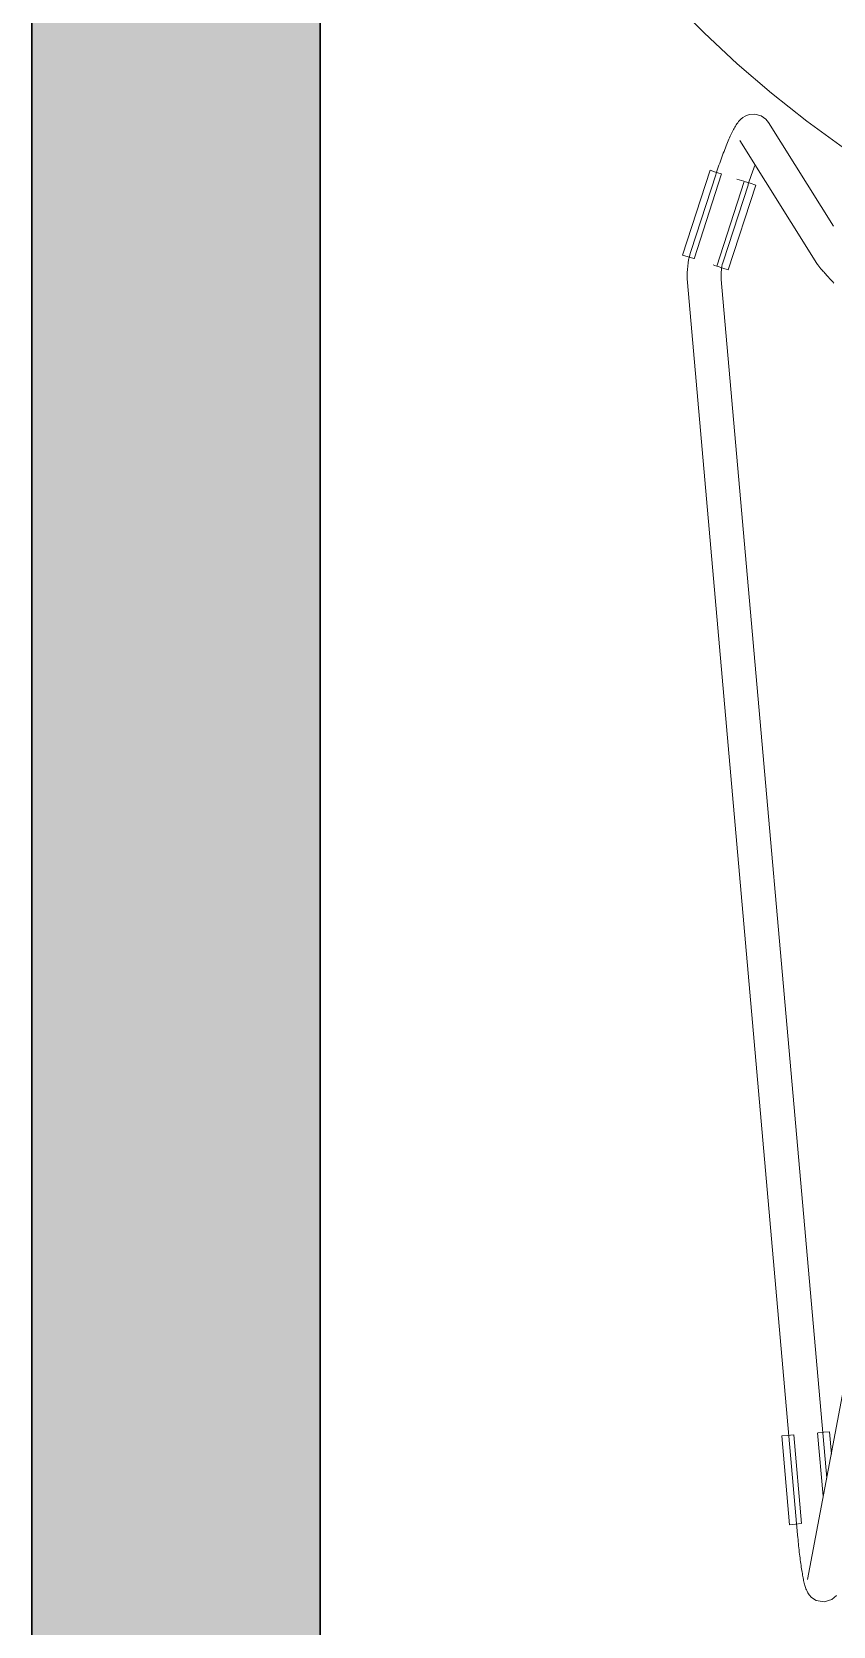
# Model space of a CAD drawing. Header units: millimetres. Extents: x 155927 to 326028, y -36033 to 97293.
# Drawn here: x 206549 to 206832, y 11454 to 12019 of the extents above; entities that cross this region are included whole.
import ezdxf

# ---------------------------------------------------------------- set-up
doc = ezdxf.new("R2010")
doc.units = ezdxf.units.MM
doc.header["$MEASUREMENT"] = 0
for name, color, linetype, lineweight in [('A-WALL-PATT', 7, 'CONTINUOUS', 9), ('I-FURN', 8, 'CONTINUOUS', 9), ('I-WALL', 7, 'CONTINUOUS', 9)]:
    doc.layers.add(name, color=color, linetype=linetype, lineweight=lineweight)

msp = doc.modelspace()

# ---------------------------------------------------------------- hatches: boundary and pattern name
at = {"layer": 'A-WALL-PATT'}
msp.add_hatch(color=256, dxfattribs=at).paths.add_polyline_path([(206650.83, 9369.61), (206650.83, 13505.61), (206548.83, 13505.61), (206548.83, 9369.61), (206613.18, 9369.61)], flags=0)

# ---------------------------------------------------------------- linework, layer by layer
at = {"layer": 'I-FURN'}
for p, q in [((206775.35, 12029.59), (206786.6, 12018.22)), ((206786.6, 12018.22), (206798.29, 12007.3)), ((206798.29, 12007.3), (206810.42, 11996.86)), ((206810.42, 11996.86), (206822.95, 11986.92)), ((206798.21, 11986), (206797.96, 11985.61)), ((206798.49, 11986.39), (206798.21, 11986)), ((206798.8, 11986.79), (206798.49, 11986.39)), ((206799.17, 11987.22), (206798.8, 11986.79)), ((206799.64, 11987.68), (206799.17, 11987.22)), ((206800.27, 11988.2), (206799.64, 11987.68)), ((206801.18, 11988.77), (206800.27, 11988.2)), ((206802.56, 11989.29), (206801.18, 11988.77)), ((206804.53, 11989.46), (206802.56, 11989.29)), ((206806.76, 11988.88), (206804.53, 11989.46)), ((206808.49, 11987.65), (206806.76, 11988.88)), ((206808.49, 11987.65), (206809.39, 11986.53)), ((206832.42, 11949.76), (206809.39, 11986.53)), ((206822.95, 11986.92), (206835.87, 11977.48)), ((206795.39, 11980.54), (206795.14, 11979.98)), ((206795.63, 11981.08), (206795.39, 11980.54)), ((206795.86, 11981.61), (206795.63, 11981.08)), ((206796.1, 11982.12), (206795.86, 11981.61)), ((206796.33, 11982.61), (206796.1, 11982.12)), ((206796.56, 11983.09), (206796.33, 11982.61)), ((206796.79, 11983.54), (206796.56, 11983.09)), ((206797.02, 11983.98), (206796.79, 11983.54)), ((206797.25, 11984.41), (206797.02, 11983.98)), ((206797.48, 11984.82), (206797.25, 11984.41)), ((206797.72, 11985.22), (206797.48, 11984.82)), ((206797.96, 11985.61), (206797.72, 11985.22)), ((206799.22, 11980.16), (206826.52, 11936.57)), ((206793.14, 11974.93), (206792.88, 11974.24)), ((206793.39, 11975.61), (206793.14, 11974.93)), ((206793.65, 11976.27), (206793.39, 11975.61)), ((206793.9, 11976.93), (206793.65, 11976.27)), ((206794.15, 11977.57), (206793.9, 11976.93)), ((206794.4, 11978.19), (206794.15, 11977.57)), ((206794.65, 11978.8), (206794.4, 11978.19)), ((206794.9, 11979.4), (206794.65, 11978.8)), ((206795.14, 11979.98), (206794.9, 11979.4)), ((206779.02, 11939.55), (206788.7, 11969.56)), ((206788.7, 11969.56), (206790.66, 11968.93)), ((206790.66, 11968.93), (206792.63, 11968.29)), ((206791.12, 11969.2), (206790.88, 11968.46)), ((206791.37, 11969.94), (206791.12, 11969.2)), ((206791.62, 11970.67), (206791.37, 11969.94)), ((206791.87, 11971.4), (206791.62, 11970.67)), ((206792.12, 11972.12), (206791.87, 11971.4)), ((206792.37, 11972.84), (206792.12, 11972.12)), ((206792.63, 11973.54), (206792.37, 11972.84)), ((206792.88, 11974.24), (206792.63, 11973.54)), ((206803.88, 11969.37), (206803.64, 11968.71)), ((206804.11, 11970.01), (206803.88, 11969.37)), ((206804.35, 11970.65), (206804.11, 11970.01)), ((206804.58, 11971.27), (206804.35, 11970.65)), ((206790.73, 11968.01), (206782.01, 11941.19)), ((206783.06, 11938.25), (206792.75, 11968.26)), ((206790.88, 11968.46), (206790.73, 11968.01)), ((206800.82, 11965.65), (206791.13, 11935.64)), ((206793.43, 11937.48), (206802.14, 11964.3)), ((206795.17, 11934.34), (206804.86, 11964.35)), ((206800.72, 11965.68), (206798.24, 11966.48)), ((206800.94, 11965.61), (206802.91, 11964.98)), ((206802.25, 11964.63), (206802.14, 11964.3)), ((206802.48, 11965.32), (206802.25, 11964.63)), ((206802.71, 11966.01), (206802.48, 11965.32)), ((206802.94, 11966.69), (206802.71, 11966.01)), ((206802.91, 11964.98), (206804.86, 11964.35)), ((206803.17, 11967.37), (206802.94, 11966.69)), ((206803.41, 11968.04), (206803.17, 11967.37)), ((206803.64, 11968.71), (206803.41, 11968.04)), ((206782.01, 11941.19), (206781.68, 11940.09)), ((206780.97, 11938.92), (206779.02, 11939.55)), ((206780.8, 11935.62), (206780.7, 11934.48)), ((206780.96, 11936.75), (206780.8, 11935.62)), ((206781.15, 11937.87), (206780.96, 11936.75)), ((206782.94, 11938.29), (206780.97, 11938.92)), ((206781.4, 11938.99), (206781.15, 11937.87)), ((206781.68, 11940.09), (206781.4, 11938.99)), ((206791.03, 11935.68), (206789.87, 11936.05)), ((206793.22, 11934.97), (206791.25, 11935.61)), ((206792.81, 11934.88), (206792.92, 11935.54)), ((206792.92, 11935.54), (206793.06, 11936.18)), ((206793.06, 11936.18), (206793.23, 11936.82)), ((206793.23, 11936.82), (206793.42, 11937.46)), ((206793.42, 11937.46), (206793.43, 11937.48)), ((206826.52, 11936.57), (206826.74, 11936.25)), ((206826.74, 11936.25), (206826.92, 11935.99)), ((206826.92, 11935.99), (206827.09, 11935.76)), ((206827.09, 11935.76), (206827.27, 11935.54)), ((206827.27, 11935.54), (206827.45, 11935.32)), ((206827.45, 11935.32), (206827.64, 11935.09)), ((206827.64, 11935.09), (206827.84, 11934.85)), ((206780.64, 11933.34), (206780.62, 11932.2)), ((206780.62, 11932.2), (206780.65, 11931.06)), ((206780.7, 11934.48), (206780.64, 11933.34)), ((206780.65, 11931.06), (206780.72, 11929.92)), ((206780.72, 11929.92), (206780.73, 11929.87)), ((206780.73, 11929.87), (206819.68, 11486.55)), ((206792.62, 11932.24), (206792.63, 11932.91)), ((206792.64, 11931.58), (206792.62, 11932.24)), ((206792.63, 11932.91), (206792.66, 11933.57)), ((206792.68, 11930.92), (206792.64, 11931.58)), ((206792.66, 11933.57), (206792.72, 11934.23)), ((206829.97, 11506.57), (206792.68, 11930.92)), ((206792.72, 11934.23), (206792.81, 11934.88)), ((206795.17, 11934.34), (206793.22, 11934.97)), ((206827.84, 11934.85), (206828.05, 11934.6)), ((206828.05, 11934.6), (206828.28, 11934.33)), ((206828.28, 11934.33), (206828.53, 11934.05)), ((206828.53, 11934.05), (206828.78, 11933.75)), ((206828.78, 11933.75), (206829.06, 11933.45)), ((206829.06, 11933.45), (206829.34, 11933.12)), ((206829.34, 11933.12), (206829.65, 11932.79)), ((206829.65, 11932.79), (206829.96, 11932.44)), ((206829.96, 11932.44), (206830.29, 11932.07)), ((206830.29, 11932.07), (206830.63, 11931.69)), ((206830.63, 11931.69), (206830.99, 11931.3)), ((206830.99, 11931.3), (206831.36, 11930.9)), ((206831.36, 11930.9), (206831.74, 11930.49)), ((206831.74, 11930.49), (206832.13, 11930.06)), ((206832.13, 11930.06), (206832.53, 11929.63)), ((206841.97, 11569.99), (206823.16, 11470.7)), ((206814.1, 11521.57), (206816.15, 11521.75)), ((206816.86, 11490.16), (206814.1, 11521.57)), ((206816.15, 11521.75), (206818.21, 11521.93)), ((206821.1, 11490.53), (206818.34, 11521.94)), ((206826.78, 11522.68), (206828.76, 11500.2)), ((206826.91, 11522.69), (206828.97, 11522.87)), ((206828.97, 11522.87), (206831.01, 11523.05)), ((206831.71, 11515.16), (206831.01, 11523.05)), ((206818.91, 11490.34), (206816.86, 11490.16)), ((206820.97, 11490.52), (206818.91, 11490.34)), ((206819.69, 11486.39), (206819.68, 11486.55)), ((206819.76, 11485.64), (206819.69, 11486.39)), ((206819.83, 11484.89), (206819.76, 11485.64)), ((206819.9, 11484.14), (206819.83, 11484.89)), ((206819.98, 11483.4), (206819.9, 11484.14)), ((206820.05, 11482.66), (206819.98, 11483.4)), ((206820.13, 11481.93), (206820.05, 11482.66)), ((206820.21, 11481.2), (206820.13, 11481.93)), ((206820.29, 11480.48), (206820.21, 11481.2)), ((206820.37, 11479.77), (206820.29, 11480.48)), ((206820.46, 11479.07), (206820.37, 11479.77)), ((206820.54, 11478.39), (206820.46, 11479.07)), ((206820.63, 11477.71), (206820.54, 11478.39)), ((206820.72, 11477.05), (206820.63, 11477.71)), ((206820.81, 11476.4), (206820.72, 11477.05)), ((206820.9, 11475.76), (206820.81, 11476.4)), ((206820.99, 11475.14), (206820.9, 11475.76)), ((206821.08, 11474.54), (206820.99, 11475.14)), ((206821.17, 11473.95), (206821.08, 11474.54)), ((206821.26, 11473.39), (206821.17, 11473.95)), ((206821.36, 11472.83), (206821.26, 11473.39)), ((206821.45, 11472.3), (206821.36, 11472.83)), ((206821.54, 11471.79), (206821.45, 11472.3)), ((206821.64, 11471.29), (206821.54, 11471.79)), ((206821.73, 11470.81), (206821.64, 11471.29)), ((206821.83, 11470.35), (206821.73, 11470.81)), ((206821.93, 11469.91), (206821.83, 11470.35)), ((206822.03, 11469.48), (206821.93, 11469.91)), ((206822.13, 11469.07), (206822.03, 11469.48)), ((206822.24, 11468.67), (206822.13, 11469.07)), ((206822.36, 11468.27), (206822.24, 11468.67)), ((206822.48, 11467.88), (206822.36, 11468.27)), ((206822.62, 11467.47), (206822.48, 11467.88)), ((206822.79, 11467.05), (206822.62, 11467.47)), ((206823.01, 11466.57), (206822.79, 11467.05)), ((206823.31, 11466.01), (206823.01, 11466.57)), ((206823.79, 11465.31), (206823.31, 11466.01)), ((206824.65, 11464.4), (206823.79, 11465.31)), ((206826.3, 11463.36), (206824.65, 11464.4)), ((206829.06, 11462.87), (206826.3, 11463.36)), ((206831.81, 11463.71), (206829.06, 11462.87)), ((206831.81, 11463.71), (206833.39, 11465.03))]:
    msp.add_line(p, q, dxfattribs=at)
at = {"layer": 'I-WALL', "lineweight": 30}
for p, q in [((206548.83, 13505.61), (206548.83, 9369.61)), ((206650.83, 9369.61), (206650.83, 13505.61))]:
    msp.add_line(p, q, dxfattribs=at)

doc.saveas('drawing.dxf')
